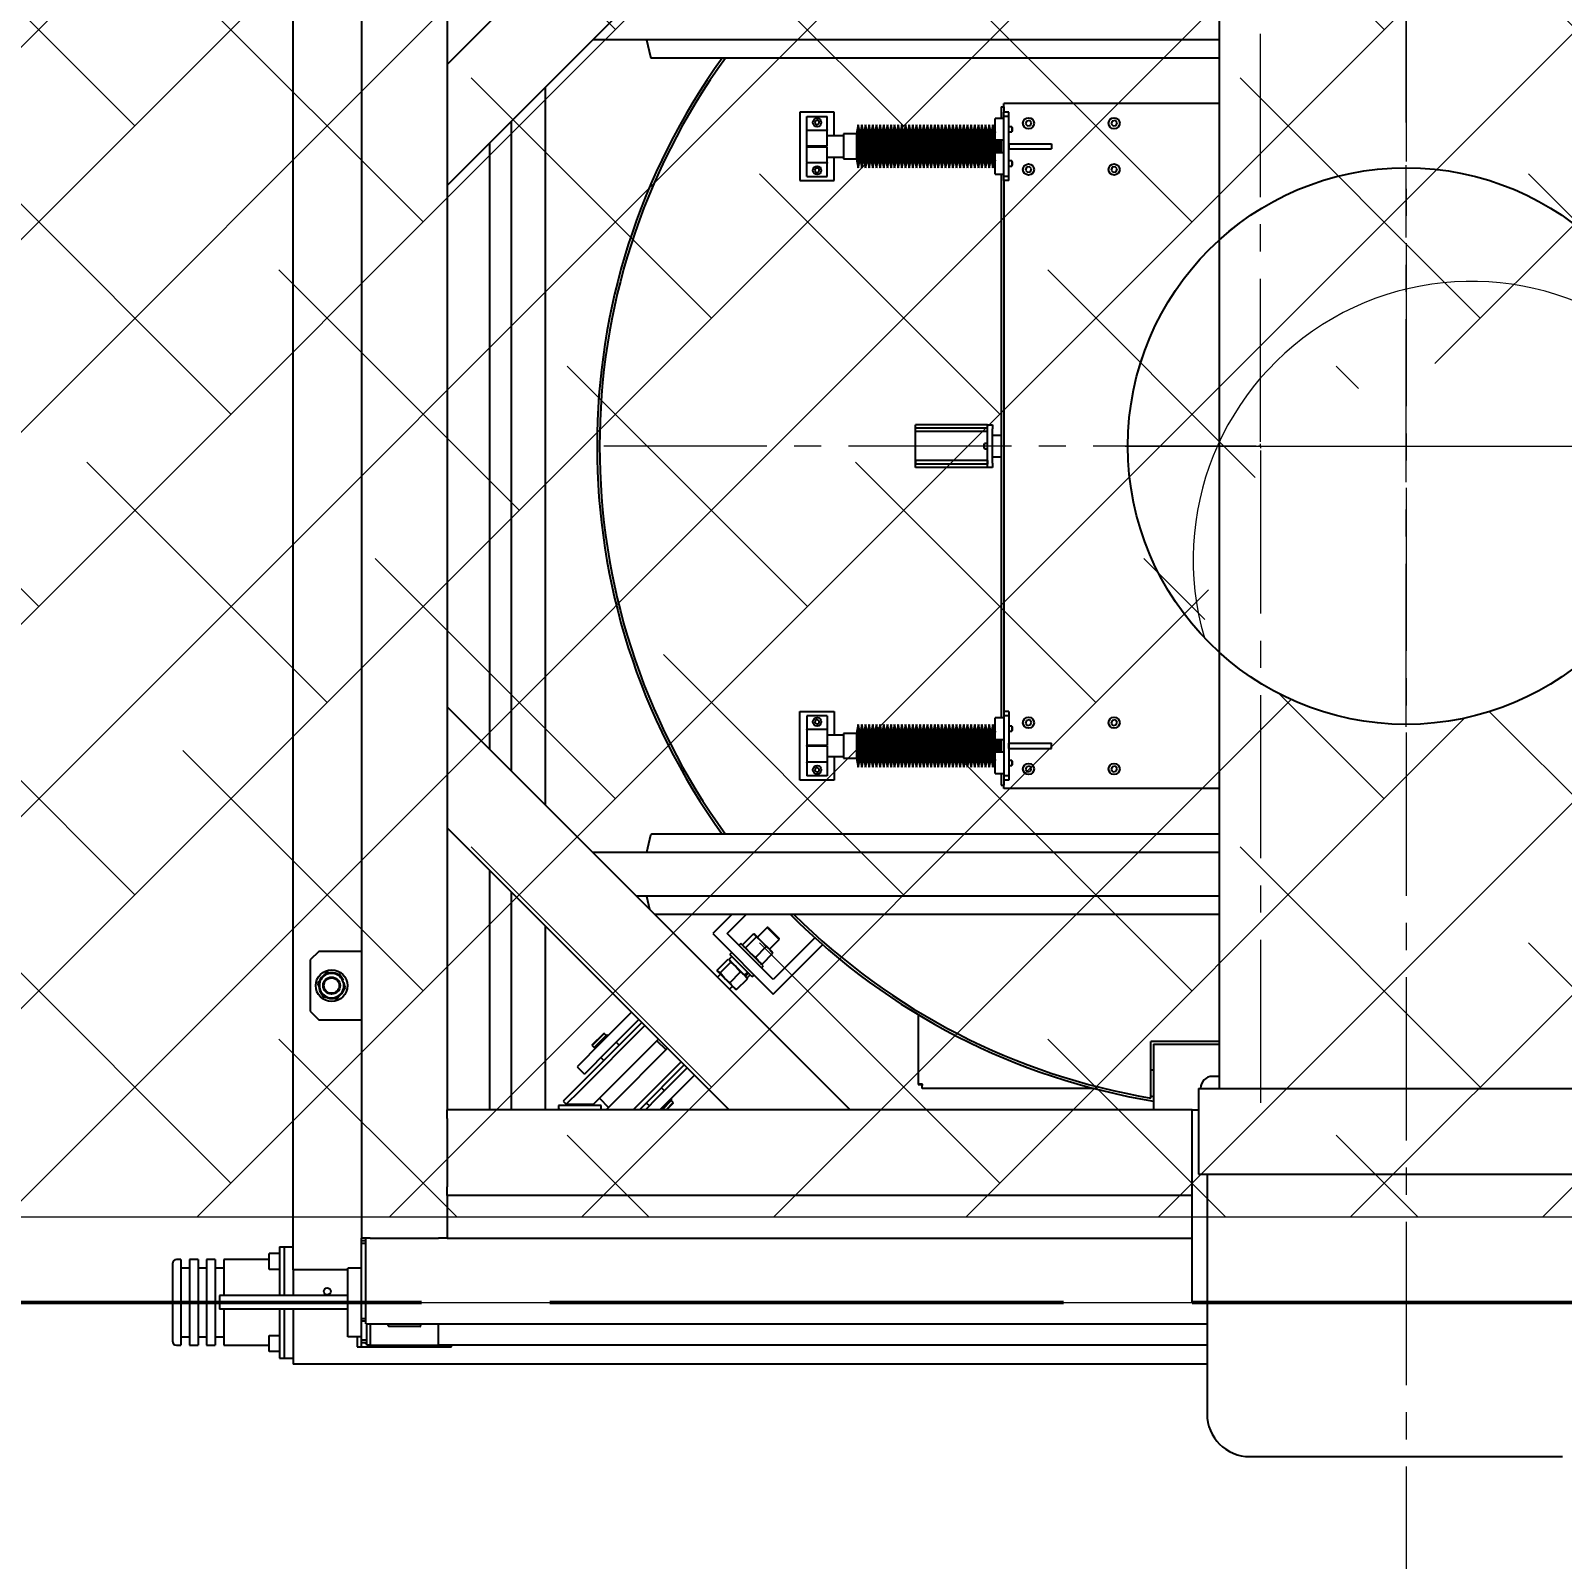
# Model space of a CAD drawing. Header units: millimetres. Extents: x 163705 to 1616509, y 81827 to 302547.
# Drawn here: x 1390134 to 1391923, y 147960 to 149745 of the extents above; entities that cross this region are included whole.
import ezdxf

# ---------------------------------------------------------------- set-up
doc = ezdxf.new("R2010")
doc.units = ezdxf.units.MM
doc.header["$LTSCALE"] = 10
doc.linetypes.add('ACAD_ISO02W100', pattern=[15, 12, -3])
doc.linetypes.add('CENTER2', pattern=[28.575, 19.05, -3.175, 3.175, -3.175])
for name, color, linetype, lineweight in [('1-中心线', 1, 'CENTER2', 0), ('1-剖面线', 8, 'Continuous', 0), ('1-填充', 8, 'Continuous', 18), ('1-标注', 3, 'Continuous', 0), ('1-设备轮廓', 2, 'Continuous', 18)]:
    doc.layers.add(name, color=color, linetype=linetype, lineweight=lineweight)
doc.styles.get("Standard").update_dxf_attribs({"font": 'arial.ttf'})
doc.dimstyles.new('AM_GB50$0', dxfattribs={"dimscale": 50, "dimtxt": 3.5, "dimasz": 3.5, "dimexe": 1, "dimexo": 1, "dimgap": 1.5, "dimtad": 1, "dimdsep": 46, "dimtxsty": 'Standard', "dimcen": 0, "dimclrd": 256, "dimclre": 256, "dimclrt": 2, "dimadec": 0, "dimazin": 2, "dimtp": 0.1, "dimtm": 0.1, "dimtfac": 0.71, "dimtdec": 3, "dimtmove": 0, "dimatfit": 3, "dimfxl": 0, "dimlwd": -1, "dimlwe": -1, "dimarcsym": 0})

# ---------------------------------------------------------------- blocks, each defined once
blk = doc.blocks.new('SW_CENTERMARKSYMBOL_0')
at = {"lineweight": 18}
for p, q in [((0, 5), (0, 774.5)), ((-5, 0), (-774.5, 0)), ((0, 0), (-2.5, 0)), ((0, 0), (0, 2.5)), ((0, 0), (0, -2.5)), ((0, 0), (2.5, 0)), ((5, 0), (774.5, 0)), ((0, -5), (0, -774.5))]:
    blk.add_line(p, q, dxfattribs=at)
blk = doc.blocks.new('G$CE9C43516')
for p, q in [((241, 345), (241, 2215)), ((321, 2205), (321, 355)), ((421, 2055), (421, 505)), ((421, 1725.7), (750.3, 2055)), ((421, 1584.3), (891.7, 2055)), ((1322.5, 2030), (1322.5, 530)), ((1322.5, 1754.6), (591.3, 1754.6)), ((653.9, 1754.6), (658.5, 1734.4)), ((1322.5, 1733.2), (660.1, 1733.2)), ((536, 860.7), (536, 1699.3)), ((833, 1670), (833, 1590)), ((873, 1670), (833, 1670)), ((841, 1665), (865, 1665)), ((841, 1664.5), (841, 1665)), ((841, 1649.5), (841, 1664.5)), ((865, 1664.5), (865, 1665)), ((865, 1649.5), (865, 1664.5)), ((873, 1642.5), (873, 1670)), ((1068, 1676), (1068, 1662.5)), ((1068, 1676), (1071, 1676)), ((1322.5, 1680), (1071, 1680)), ((1071, 1676), (1071, 1680)), ((1071, 1676), (1071, 1670)), ((1072, 1676), (1071, 1676)), ((1077, 1670), (1071, 1670)), ((1071, 1665), (1071, 1670)), ((1077, 1665), (1071, 1665)), ((1071, 1595), (1071, 1665)), ((1077, 1665), (1077, 1670)), ((1077, 1595), (1077, 1665)), ((496, 900.7), (496, 1659.3)), ((841, 1649.5), (841, 1649)), ((841, 1648.5), (841, 1649)), ((841, 1649), (865, 1649)), ((841, 1630.5), (841, 1648.5)), ((852.8, 1660.8), (850.4, 1659.2)), ((850.4, 1659.2), (850.7, 1656.4)), ((850.7, 1656.4), (853.2, 1655.2)), ((855.3, 1659.6), (852.8, 1660.8)), ((853.2, 1655.2), (855.6, 1656.8)), ((855.6, 1656.8), (855.3, 1659.6)), ((865, 1649.5), (865, 1649)), ((865, 1648.5), (865, 1649)), ((865, 1630.5), (865, 1648.5)), ((901.1, 1655), (899, 1644.5)), ((903.2, 1644.5), (901.1, 1655)), ((901.1, 1655), (901.1, 1605)), ((905.4, 1655), (903.2, 1644.5)), ((907.5, 1644.5), (905.4, 1655)), ((905.4, 1655), (905.4, 1605)), ((909.6, 1655), (907.5, 1644.5)), ((911.8, 1644.5), (909.6, 1655)), ((909.6, 1655), (909.6, 1605)), ((913.9, 1655), (911.8, 1644.5)), ((916, 1644.5), (913.9, 1655)), ((913.9, 1655), (913.9, 1605)), ((918.1, 1655), (916, 1644.5)), ((920.2, 1644.5), (918.1, 1655)), ((918.1, 1655), (918.1, 1605)), ((922.4, 1655), (920.2, 1644.5)), ((924.5, 1644.5), (922.4, 1655)), ((922.4, 1655), (922.4, 1605)), ((926.6, 1655), (924.5, 1644.5)), ((928.8, 1644.5), (926.6, 1655)), ((926.6, 1655), (926.6, 1605)), ((930.9, 1655), (928.8, 1644.5)), ((933, 1644.5), (930.9, 1655)), ((930.9, 1655), (930.9, 1605)), ((935.1, 1655), (933, 1644.5)), ((937.2, 1644.5), (935.1, 1655)), ((935.1, 1655), (935.1, 1605)), ((939.4, 1655), (937.2, 1644.5)), ((941.5, 1644.5), (939.4, 1655)), ((939.4, 1655), (939.4, 1605)), ((943.6, 1655), (941.5, 1644.5)), ((945.8, 1644.5), (943.6, 1655)), ((943.6, 1655), (943.6, 1605)), ((947.9, 1655), (945.8, 1644.5)), ((950, 1644.5), (947.9, 1655)), ((947.9, 1655), (947.9, 1605)), ((952.1, 1655), (950, 1644.5)), ((954.2, 1644.5), (952.1, 1655)), ((952.1, 1655), (952.1, 1605)), ((956.4, 1655), (954.2, 1644.5)), ((958.5, 1644.5), (956.4, 1655)), ((956.4, 1655), (956.4, 1605)), ((960.6, 1655), (958.5, 1644.5)), ((962.8, 1644.5), (960.6, 1655)), ((960.6, 1655), (960.6, 1605)), ((964.9, 1655), (962.8, 1644.5)), ((967, 1644.5), (964.9, 1655)), ((964.9, 1655), (964.9, 1605)), ((969.1, 1655), (967, 1644.5)), ((971.2, 1644.5), (969.1, 1655)), ((969.1, 1655), (969.1, 1605)), ((973.4, 1655), (971.2, 1644.5)), ((975.5, 1644.5), (973.4, 1655)), ((973.4, 1655), (973.4, 1605)), ((977.6, 1655), (975.5, 1644.5)), ((979.8, 1644.5), (977.6, 1655)), ((977.6, 1655), (977.6, 1605)), ((981.9, 1655), (979.8, 1644.5)), ((984, 1644.5), (981.9, 1655)), ((981.9, 1655), (981.9, 1605)), ((986.1, 1655), (984, 1644.5)), ((988.2, 1644.5), (986.1, 1655)), ((986.1, 1655), (986.1, 1605)), ((990.4, 1655), (988.2, 1644.5)), ((992.5, 1644.5), (990.4, 1655)), ((990.4, 1655), (990.4, 1605)), ((994.6, 1655), (992.5, 1644.5)), ((996.8, 1644.5), (994.6, 1655)), ((994.6, 1655), (994.6, 1605)), ((998.9, 1655), (996.8, 1644.5)), ((1001, 1644.5), (998.9, 1655)), ((998.9, 1655), (998.9, 1605)), ((1003.1, 1655), (1001, 1644.5)), ((1005.2, 1644.5), (1003.1, 1655)), ((1003.1, 1655), (1003.1, 1605)), ((1007.4, 1655), (1005.2, 1644.5)), ((1009.5, 1644.5), (1007.4, 1655)), ((1007.4, 1655), (1007.4, 1605)), ((1011.6, 1655), (1009.5, 1644.5)), ((1013.8, 1644.5), (1011.6, 1655)), ((1011.6, 1655), (1011.6, 1605)), ((1015.9, 1655), (1013.8, 1644.5)), ((1018, 1644.5), (1015.9, 1655)), ((1015.9, 1655), (1015.9, 1605)), ((1020.1, 1655), (1018, 1644.5)), ((1022.2, 1644.5), (1020.1, 1655)), ((1020.1, 1655), (1020.1, 1605)), ((1024.4, 1655), (1022.2, 1644.5)), ((1026.5, 1644.5), (1024.4, 1655)), ((1024.4, 1655), (1024.4, 1605)), ((1028.6, 1655), (1026.5, 1644.5)), ((1030.8, 1644.5), (1028.6, 1655)), ((1028.6, 1655), (1028.6, 1605)), ((1032.9, 1655), (1030.8, 1644.5)), ((1035, 1644.5), (1032.9, 1655)), ((1032.9, 1655), (1032.9, 1605)), ((1037.1, 1655), (1035, 1644.5)), ((1039.2, 1644.5), (1037.1, 1655)), ((1037.1, 1655), (1037.1, 1605)), ((1041.4, 1655), (1039.2, 1644.5)), ((1043.5, 1644.5), (1041.4, 1655)), ((1041.4, 1655), (1041.4, 1605)), ((1045.6, 1655), (1043.5, 1644.5)), ((1047.8, 1644.5), (1045.6, 1655)), ((1045.6, 1655), (1045.6, 1605)), ((1049.9, 1655), (1047.8, 1644.5)), ((1052, 1644.5), (1049.9, 1655)), ((1049.9, 1655), (1049.9, 1605)), ((1054.1, 1655), (1052, 1644.5)), ((1056.2, 1644.5), (1054.1, 1655)), ((1054.1, 1655), (1054.1, 1605)), ((1058.4, 1655), (1056.2, 1644.5)), ((1060.5, 1644.5), (1058.4, 1655)), ((1058.4, 1655), (1058.4, 1605)), ((1061, 1647), (1060.5, 1644.5)), ((1071, 1662.5), (1061, 1662.5)), ((1061, 1653), (1061, 1662.5)), ((1061, 1637.5), (1061, 1653)), ((1080.5, 1653), (1077, 1653)), ((1077, 1647), (1080.5, 1647)), ((1081, 1652.1), (1080.5, 1653)), ((1080.5, 1653), (1080.5, 1647)), ((1080.5, 1647), (1081, 1647.9)), ((1081, 1652.1), (1081, 1647.9)), ((1097.8, 1659.6), (1096.6, 1656.4)), ((1096.6, 1656.4), (1098.8, 1653.8)), ((1101.2, 1660.2), (1097.8, 1659.6)), ((1098.8, 1653.8), (1102.2, 1654.4)), ((1103.4, 1657.6), (1101.2, 1660.2)), ((1102.2, 1654.4), (1103.4, 1657.6)), ((1197.8, 1659.6), (1196.6, 1656.4)), ((1196.6, 1656.4), (1198.8, 1653.8)), ((1201.2, 1660.2), (1197.8, 1659.6)), ((1198.8, 1653.8), (1202.2, 1654.4)), ((1203.4, 1657.6), (1201.2, 1660.2)), ((1202.2, 1654.4), (1203.4, 1657.6)), ((471, 925.7), (471, 1634.3)), ((841, 1630.5), (865, 1630.5)), ((841, 1629.5), (841, 1630.5)), ((841, 1611.5), (841, 1629.5)), ((841, 1629.5), (865, 1629.5)), ((842, 1630.5), (842, 1629.5)), ((850, 1630.5), (850, 1629.5)), ((856, 1629.5), (856, 1630.5)), ((884, 1642.5), (865, 1642.5)), ((865, 1611.5), (865, 1629.5)), ((899, 1644.5), (884, 1644.5)), ((884, 1644.5), (884, 1615.5)), ((899, 1644.5), (899, 1615.5)), ((903.2, 1644.5), (903.2, 1615.5)), ((907.5, 1644.5), (907.5, 1615.5)), ((911.8, 1644.5), (911.8, 1615.5)), ((916, 1644.5), (916, 1615.5)), ((920.2, 1644.5), (920.2, 1615.5)), ((924.5, 1644.5), (924.5, 1615.5)), ((928.8, 1644.5), (928.8, 1615.5)), ((933, 1644.5), (933, 1615.5)), ((937.2, 1644.5), (937.2, 1615.5)), ((941.5, 1644.5), (941.5, 1615.5)), ((945.8, 1644.5), (945.8, 1615.5)), ((950, 1644.5), (950, 1615.5)), ((954.2, 1644.5), (954.2, 1615.5)), ((958.5, 1644.5), (958.5, 1615.5)), ((962.8, 1644.5), (962.8, 1615.5)), ((967, 1644.5), (967, 1615.5)), ((971.2, 1644.5), (971.2, 1615.5)), ((975.5, 1644.5), (975.5, 1615.5)), ((979.8, 1644.5), (979.8, 1615.5)), ((984, 1644.5), (984, 1615.5)), ((988.2, 1644.5), (988.2, 1615.5)), ((992.5, 1644.5), (992.5, 1615.5)), ((996.8, 1644.5), (996.8, 1615.5)), ((1001, 1644.5), (1001, 1615.5)), ((1005.2, 1644.5), (1005.2, 1615.5)), ((1009.5, 1644.5), (1009.5, 1615.5)), ((1013.8, 1644.5), (1013.8, 1615.5)), ((1018, 1644.5), (1018, 1615.5)), ((1022.2, 1644.5), (1022.2, 1615.5)), ((1026.5, 1644.5), (1026.5, 1615.5)), ((1030.8, 1644.5), (1030.8, 1615.5)), ((1035, 1644.5), (1035, 1615.5)), ((1039.2, 1644.5), (1039.2, 1615.5)), ((1043.5, 1644.5), (1043.5, 1615.5)), ((1047.8, 1644.5), (1047.8, 1615.5)), ((1052, 1644.5), (1052, 1615.5)), ((1056.2, 1644.5), (1056.2, 1615.5)), ((1060.5, 1644.5), (1060.5, 1615.5)), ((1061, 1637.5), (1071, 1637.5)), ((1062.6, 1637.5), (1062.6, 1622.5)), ((1064.8, 1637.5), (1064.8, 1622.5)), ((1066.9, 1637.5), (1066.9, 1622.5)), ((1068, 1637.5), (1068, 1622.5)), ((1077, 1633), (1127, 1633)), ((1077, 1633), (1077, 1627)), ((1127, 1633), (1127, 1627)), ((841, 1611), (841, 1611.5)), ((841, 1611), (865, 1611)), ((841, 1611), (841, 1610.5)), ((841, 1595.5), (841, 1610.5)), ((865, 1617.5), (884, 1617.5)), ((865, 1611), (865, 1611.5)), ((865, 1611), (865, 1610.5)), ((865, 1595.5), (865, 1610.5)), ((873, 1590), (873, 1617.5)), ((884, 1615.5), (899, 1615.5)), ((899, 1615.5), (901.1, 1605)), ((901.1, 1605), (903.2, 1615.5)), ((903.2, 1615.5), (905.4, 1605)), ((905.4, 1605), (907.5, 1615.5)), ((907.5, 1615.5), (909.6, 1605)), ((909.6, 1605), (911.8, 1615.5)), ((911.8, 1615.5), (913.9, 1605)), ((913.9, 1605), (916, 1615.5)), ((916, 1615.5), (918.1, 1605)), ((918.1, 1605), (920.2, 1615.5)), ((920.2, 1615.5), (922.4, 1605)), ((922.4, 1605), (924.5, 1615.5)), ((924.5, 1615.5), (926.6, 1605)), ((926.6, 1605), (928.8, 1615.5)), ((928.8, 1615.5), (930.9, 1605)), ((930.9, 1605), (933, 1615.5)), ((933, 1615.5), (935.1, 1605)), ((935.1, 1605), (937.2, 1615.5)), ((937.2, 1615.5), (939.4, 1605)), ((939.4, 1605), (941.5, 1615.5)), ((941.5, 1615.5), (943.6, 1605)), ((943.6, 1605), (945.8, 1615.5)), ((945.8, 1615.5), (947.9, 1605)), ((947.9, 1605), (950, 1615.5)), ((950, 1615.5), (952.1, 1605)), ((952.1, 1605), (954.2, 1615.5)), ((954.2, 1615.5), (956.4, 1605)), ((956.4, 1605), (958.5, 1615.5)), ((958.5, 1615.5), (960.6, 1605)), ((960.6, 1605), (962.8, 1615.5)), ((962.8, 1615.5), (964.9, 1605)), ((964.9, 1605), (967, 1615.5)), ((967, 1615.5), (969.1, 1605)), ((969.1, 1605), (971.2, 1615.5)), ((971.2, 1615.5), (973.4, 1605)), ((973.4, 1605), (975.5, 1615.5)), ((975.5, 1615.5), (977.6, 1605)), ((977.6, 1605), (979.8, 1615.5)), ((979.8, 1615.5), (981.9, 1605)), ((981.9, 1605), (984, 1615.5)), ((984, 1615.5), (986.1, 1605)), ((986.1, 1605), (988.2, 1615.5)), ((988.2, 1615.5), (990.4, 1605)), ((990.4, 1605), (992.5, 1615.5)), ((992.5, 1615.5), (994.6, 1605)), ((994.6, 1605), (996.8, 1615.5)), ((996.8, 1615.5), (998.9, 1605)), ((998.9, 1605), (1001, 1615.5)), ((1001, 1615.5), (1003.1, 1605)), ((1003.1, 1605), (1005.2, 1615.5)), ((1005.2, 1615.5), (1007.4, 1605)), ((1007.4, 1605), (1009.5, 1615.5)), ((1009.5, 1615.5), (1011.6, 1605)), ((1011.6, 1605), (1013.8, 1615.5)), ((1013.8, 1615.5), (1015.9, 1605)), ((1015.9, 1605), (1018, 1615.5)), ((1018, 1615.5), (1020.1, 1605)), ((1020.1, 1605), (1022.2, 1615.5)), ((1022.2, 1615.5), (1024.4, 1605)), ((1024.4, 1605), (1026.5, 1615.5)), ((1026.5, 1615.5), (1028.6, 1605)), ((1028.6, 1605), (1030.8, 1615.5)), ((1030.8, 1615.5), (1032.9, 1605)), ((1032.9, 1605), (1035, 1615.5)), ((1035, 1615.5), (1037.1, 1605)), ((1037.1, 1605), (1039.2, 1615.5)), ((1039.2, 1615.5), (1041.4, 1605)), ((1041.4, 1605), (1043.5, 1615.5)), ((1043.5, 1615.5), (1045.6, 1605)), ((1045.6, 1605), (1047.8, 1615.5)), ((1047.8, 1615.5), (1049.9, 1605)), ((1049.9, 1605), (1052, 1615.5)), ((1052, 1615.5), (1054.1, 1605)), ((1054.1, 1605), (1056.2, 1615.5)), ((1056.2, 1615.5), (1058.4, 1605)), ((1058.4, 1605), (1060.5, 1615.5)), ((1060.5, 1615.5), (1061, 1613)), ((1071, 1622.5), (1061, 1622.5)), ((1061, 1612.9), (1061, 1622.5)), ((1061, 1597.5), (1061, 1612.9)), ((1077, 1627), (1127, 1627)), ((1080.5, 1613), (1077, 1613)), ((1081, 1612.1), (1080.5, 1613)), ((1080.5, 1613), (1080.5, 1607)), ((1081, 1612.1), (1081, 1607.9)), ((841, 1595), (841, 1595.5)), ((841, 1595), (865, 1595)), ((852.8, 1604.8), (850.4, 1603.2)), ((850.4, 1603.2), (850.7, 1600.4)), ((850.7, 1600.4), (853.2, 1599.2)), ((855.3, 1603.6), (852.8, 1604.8)), ((853.2, 1599.2), (855.6, 1600.8)), ((855.6, 1600.8), (855.3, 1603.6)), ((865, 1595), (865, 1595.5)), ((1061, 1597.5), (1071, 1597.5)), ((1068, 1597.5), (1068, 962.5)), ((1077, 1595), (1071, 1595)), ((1071, 1590), (1071, 1595)), ((1077, 1607), (1080.5, 1607)), ((1077, 1590), (1077, 1595)), ((1080.5, 1607), (1081, 1607.9)), ((1097.8, 1605.6), (1096.6, 1602.4)), ((1096.6, 1602.4), (1098.8, 1599.8)), ((1101.2, 1606.2), (1097.8, 1605.6)), ((1098.8, 1599.8), (1102.2, 1600.4)), ((1103.4, 1603.6), (1101.2, 1606.2)), ((1102.2, 1600.4), (1103.4, 1603.6)), ((1197.8, 1605.6), (1196.6, 1602.4)), ((1196.6, 1602.4), (1198.8, 1599.8)), ((1201.2, 1606.2), (1197.8, 1605.6)), ((1198.8, 1599.8), (1202.2, 1600.4)), ((1203.4, 1603.6), (1201.2, 1606.2)), ((1202.2, 1600.4), (1203.4, 1603.6)), ((833, 1590), (873, 1590)), ((1077, 1590), (1071, 1590)), ((1071, 1590), (1071, 970)), ((968, 1255), (968, 1305)), ((1051, 1305), (968, 1305)), ((968, 1297), (968, 1301)), ((1052, 1301), (968, 1301)), ((1052, 1297), (968, 1297)), ((1052, 1305), (1051, 1305)), ((1052, 1305), (1058, 1305)), ((1052, 1301), (1052, 1305)), ((1052, 1297), (1052, 1301)), ((1052, 1260), (1052, 1300)), ((1058, 1305), (1058, 1300)), ((1058, 1260), (1058, 1300)), ((1068, 1292.5), (1058, 1292.5)), ((1048.5, 1283), (1048, 1282.1)), ((1048, 1277.9), (1048, 1282.1)), ((1048, 1277.9), (1048.5, 1277)), ((1052, 1283), (1048.5, 1283)), ((1048.5, 1277), (1048.5, 1283)), ((1048.5, 1277), (1052, 1277)), ((968, 1263), (968, 1259)), ((1052, 1263), (968, 1263)), ((1052, 1259), (968, 1259)), ((1051, 1255), (968, 1255)), ((1052, 1255), (1051, 1255)), ((1052, 1263), (1052, 1259)), ((1052, 1255), (1052, 1259)), ((1058, 1255), (1052, 1255)), ((1058, 1267.5), (1068, 1267.5)), ((1058, 1260), (1058, 1255)), ((421, 975.7), (891.7, 505)), ((833, 890), (833, 970)), ((833, 970), (873, 970)), ((873, 970), (873, 942.5)), ((1077, 970), (1071, 970)), ((1071, 970), (1071, 965)), ((1077, 970), (1077, 965)), ((865, 965), (841, 965)), ((841, 965), (841, 964.5)), ((841, 964.5), (841, 949.5)), ((841, 949), (841, 949.5)), ((865, 949), (841, 949)), ((841, 949), (841, 948.5)), ((841, 948.5), (841, 930.5)), ((850.7, 959.6), (850.4, 956.8)), ((850.4, 956.8), (852.8, 955.2)), ((853.2, 960.8), (850.7, 959.6)), ((852.8, 955.2), (855.3, 956.4)), ((855.6, 959.2), (853.2, 960.8)), ((855.3, 956.4), (855.6, 959.2)), ((865, 965), (865, 964.5)), ((865, 964.5), (865, 949.5)), ((865, 949), (865, 949.5)), ((865, 949), (865, 948.5)), ((865, 948.5), (865, 930.5)), ((901.1, 955), (899, 944.5)), ((903.2, 944.5), (901.1, 955)), ((901.1, 955), (901.1, 931.6)), ((905.4, 955), (903.2, 944.5)), ((907.5, 944.5), (905.4, 955)), ((905.4, 955), (905.4, 931.6)), ((909.6, 955), (907.5, 944.5)), ((911.8, 944.5), (909.6, 955)), ((909.6, 955), (909.6, 931.6)), ((913.9, 955), (911.8, 944.5)), ((916, 944.5), (913.9, 955)), ((913.9, 955), (913.9, 931.6)), ((918.1, 955), (916, 944.5)), ((920.2, 944.5), (918.1, 955)), ((918.1, 955), (918.1, 931.6)), ((922.4, 955), (920.2, 944.5)), ((924.5, 944.5), (922.4, 955)), ((922.4, 955), (922.4, 931.6)), ((926.6, 955), (924.5, 944.5)), ((928.8, 944.5), (926.6, 955)), ((926.6, 955), (926.6, 931.6)), ((930.9, 955), (928.8, 944.5)), ((933, 944.5), (930.9, 955)), ((930.9, 955), (930.9, 931.6)), ((935.1, 955), (933, 944.5)), ((937.2, 944.5), (935.1, 955)), ((935.1, 955), (935.1, 931.6)), ((939.4, 955), (937.2, 944.5)), ((941.5, 944.5), (939.4, 955)), ((939.4, 955), (939.4, 931.6)), ((943.6, 955), (941.5, 944.5)), ((945.8, 944.5), (943.6, 955)), ((943.6, 955), (943.6, 931.6)), ((947.9, 955), (945.8, 944.5)), ((950, 944.5), (947.9, 955)), ((947.9, 955), (947.9, 931.6)), ((952.1, 955), (950, 944.5)), ((954.2, 944.5), (952.1, 955)), ((952.1, 955), (952.1, 931.6)), ((956.4, 955), (954.2, 944.5)), ((958.5, 944.5), (956.4, 955)), ((956.4, 955), (956.4, 931.6)), ((960.6, 955), (958.5, 944.5)), ((962.8, 944.5), (960.6, 955)), ((960.6, 955), (960.6, 931.6)), ((964.9, 955), (962.8, 944.5)), ((967, 944.5), (964.9, 955)), ((964.9, 955), (964.9, 931.6)), ((969.1, 955), (967, 944.5)), ((971.2, 944.5), (969.1, 955)), ((969.1, 955), (969.1, 931.6)), ((973.4, 955), (971.2, 944.5)), ((975.5, 944.5), (973.4, 955)), ((973.4, 955), (973.4, 931.6)), ((977.6, 955), (975.5, 944.5)), ((979.8, 944.5), (977.6, 955)), ((977.6, 955), (977.6, 931.6)), ((981.9, 955), (979.8, 944.5)), ((984, 944.5), (981.9, 955)), ((981.9, 955), (981.9, 931.6)), ((986.1, 955), (984, 944.5)), ((988.2, 944.5), (986.1, 955)), ((986.1, 955), (986.1, 931.6)), ((990.4, 955), (988.2, 944.5)), ((992.5, 944.5), (990.4, 955)), ((990.4, 955), (990.4, 931.6)), ((994.6, 955), (992.5, 944.5)), ((996.8, 944.5), (994.6, 955)), ((994.6, 955), (994.6, 931.6)), ((998.9, 955), (996.8, 944.5)), ((1001, 944.5), (998.9, 955)), ((998.9, 955), (998.9, 931.6)), ((1003.1, 955), (1001, 944.5)), ((1005.2, 944.5), (1003.1, 955)), ((1003.1, 955), (1003.1, 931.6)), ((1007.4, 955), (1005.2, 944.5)), ((1009.5, 944.5), (1007.4, 955)), ((1007.4, 955), (1007.4, 931.6)), ((1011.6, 955), (1009.5, 944.5)), ((1013.8, 944.5), (1011.6, 955)), ((1011.6, 955), (1011.6, 931.6)), ((1015.9, 955), (1013.8, 944.5)), ((1018, 944.5), (1015.9, 955)), ((1015.9, 955), (1015.9, 931.6)), ((1020.1, 955), (1018, 944.5)), ((1022.2, 944.5), (1020.1, 955)), ((1020.1, 955), (1020.1, 931.6)), ((1024.4, 955), (1022.2, 944.5)), ((1026.5, 944.5), (1024.4, 955)), ((1024.4, 955), (1024.4, 931.6)), ((1028.6, 955), (1026.5, 944.5)), ((1030.8, 944.5), (1028.6, 955)), ((1028.6, 955), (1028.6, 931.6)), ((1032.9, 955), (1030.8, 944.5)), ((1035, 944.5), (1032.9, 955)), ((1032.9, 955), (1032.9, 931.6)), ((1037.1, 955), (1035, 944.5)), ((1039.2, 944.5), (1037.1, 955)), ((1037.1, 955), (1037.1, 931.6)), ((1041.4, 955), (1039.2, 944.5)), ((1043.5, 944.5), (1041.4, 955)), ((1041.4, 955), (1041.4, 931.6)), ((1045.6, 955), (1043.5, 944.5)), ((1047.8, 944.5), (1045.6, 955)), ((1045.6, 955), (1045.6, 931.6)), ((1049.9, 955), (1047.8, 944.5)), ((1052, 944.5), (1049.9, 955)), ((1049.9, 955), (1049.9, 931.6)), ((1054.1, 955), (1052, 944.5)), ((1056.2, 944.5), (1054.1, 955)), ((1054.1, 955), (1054.1, 931.6)), ((1058.4, 955), (1056.2, 944.5)), ((1060.5, 944.5), (1058.4, 955)), ((1058.4, 955), (1058.4, 931.6)), ((1071, 962.5), (1061, 962.5)), ((1061, 937.5), (1061, 962.5)), ((1077, 965), (1071, 965)), ((1071, 965), (1071, 895)), ((1077, 965), (1077, 895)), ((1080.5, 953), (1077, 953)), ((1081, 952.1), (1080.5, 953)), ((1080.5, 953), (1080.5, 950)), ((1080.5, 950), (1080.5, 947)), ((1081, 952.1), (1081, 950)), ((1081, 950), (1081, 947.9)), ((1097.8, 959.6), (1096.6, 956.4)), ((1096.6, 956.4), (1098.8, 953.8)), ((1101.2, 960.2), (1097.8, 959.6)), ((1098.8, 953.8), (1102.2, 954.4)), ((1103.4, 957.6), (1101.2, 960.2)), ((1102.2, 954.4), (1103.4, 957.6)), ((1197.8, 959.6), (1196.6, 956.4)), ((1196.6, 956.4), (1198.8, 953.8)), ((1201.2, 960.2), (1197.8, 959.6)), ((1198.8, 953.8), (1202.2, 954.4)), ((1203.4, 957.6), (1201.2, 960.2)), ((1202.2, 954.4), (1203.4, 957.6)), ((865, 930.5), (841, 930.5)), ((841, 929.5), (841, 930.5)), ((842, 930.5), (842, 929.5)), ((850, 930.5), (850, 929.5)), ((856, 929.5), (856, 930.5)), ((884, 942.5), (865, 942.5)), ((899, 944.5), (884, 944.5)), ((884, 944.5), (884, 930.9)), ((884, 930.9), (884, 915.5)), ((899, 944.5), (899, 930.9)), ((899, 930.9), (899, 915.5)), ((901.1, 931.6), (901.1, 905)), ((903.2, 944.5), (903.2, 930.9)), ((903.2, 930.9), (903.2, 915.5)), ((905.4, 931.6), (905.4, 905)), ((907.5, 944.5), (907.5, 930.9)), ((907.5, 930.9), (907.5, 915.5)), ((909.6, 931.6), (909.6, 905)), ((911.8, 944.5), (911.8, 930.9)), ((911.8, 930.9), (911.8, 915.5)), ((913.9, 931.6), (913.9, 905)), ((916, 944.5), (916, 930.9)), ((916, 930.9), (916, 915.5)), ((918.1, 931.6), (918.1, 905)), ((920.2, 944.5), (920.2, 930.9)), ((920.2, 930.9), (920.2, 915.5)), ((922.4, 931.6), (922.4, 905)), ((924.5, 944.5), (924.5, 930.9)), ((924.5, 930.9), (924.5, 915.5)), ((926.6, 931.6), (926.6, 905)), ((928.8, 944.5), (928.8, 930.9)), ((928.8, 930.9), (928.8, 915.5)), ((930.9, 931.6), (930.9, 905)), ((933, 944.5), (933, 930.9)), ((933, 930.9), (933, 915.5)), ((935.1, 931.6), (935.1, 905)), ((937.2, 944.5), (937.2, 930.9)), ((937.2, 930.9), (937.2, 915.5)), ((939.4, 931.6), (939.4, 905)), ((941.5, 944.5), (941.5, 930.9)), ((941.5, 930.9), (941.5, 915.5)), ((943.6, 931.6), (943.6, 905)), ((945.8, 944.5), (945.8, 930.9)), ((945.8, 930.9), (945.8, 915.5)), ((947.9, 931.6), (947.9, 905)), ((950, 944.5), (950, 930.9)), ((950, 930.9), (950, 915.5)), ((952.1, 931.6), (952.1, 905)), ((954.2, 944.5), (954.2, 930.9)), ((954.2, 930.9), (954.2, 915.5)), ((956.4, 931.6), (956.4, 905)), ((958.5, 944.5), (958.5, 930.9)), ((958.5, 930.9), (958.5, 915.5)), ((960.6, 931.6), (960.6, 905)), ((962.8, 944.5), (962.8, 930.9)), ((962.8, 930.9), (962.8, 915.5)), ((964.9, 931.6), (964.9, 905)), ((967, 944.5), (967, 930.9)), ((967, 930.9), (967, 915.5)), ((969.1, 931.6), (969.1, 905)), ((971.2, 944.5), (971.2, 930.9)), ((971.2, 930.9), (971.2, 915.5)), ((973.4, 931.6), (973.4, 905)), ((975.5, 944.5), (975.5, 930.9)), ((975.5, 930.9), (975.5, 915.5)), ((977.6, 931.6), (977.6, 905)), ((979.8, 944.5), (979.8, 930.9)), ((979.8, 930.9), (979.8, 915.5)), ((981.9, 931.6), (981.9, 905)), ((984, 944.5), (984, 930.9)), ((984, 930.9), (984, 915.5)), ((986.1, 931.6), (986.1, 905)), ((988.2, 944.5), (988.2, 930.9)), ((988.2, 930.9), (988.2, 915.5)), ((990.4, 931.6), (990.4, 905)), ((992.5, 944.5), (992.5, 930.9)), ((992.5, 930.9), (992.5, 915.5)), ((994.6, 931.6), (994.6, 905)), ((996.8, 944.5), (996.8, 930.9)), ((996.8, 930.9), (996.8, 915.5)), ((998.9, 931.6), (998.9, 905)), ((1001, 944.5), (1001, 930.9)), ((1001, 930.9), (1001, 915.5)), ((1003.1, 931.6), (1003.1, 905)), ((1005.2, 944.5), (1005.2, 930.9)), ((1005.2, 930.9), (1005.2, 915.5)), ((1007.4, 931.6), (1007.4, 905)), ((1009.5, 944.5), (1009.5, 930.9)), ((1009.5, 930.9), (1009.5, 915.5)), ((1011.6, 931.6), (1011.6, 905)), ((1013.8, 944.5), (1013.8, 930.9)), ((1013.8, 930.9), (1013.8, 915.5)), ((1015.9, 931.6), (1015.9, 905)), ((1018, 944.5), (1018, 930.9)), ((1018, 930.9), (1018, 915.5)), ((1020.1, 931.6), (1020.1, 905)), ((1022.2, 944.5), (1022.2, 930.9)), ((1022.2, 930.9), (1022.2, 915.5)), ((1024.4, 931.6), (1024.4, 905)), ((1026.5, 944.5), (1026.5, 930.9)), ((1026.5, 930.9), (1026.5, 915.5)), ((1028.6, 931.6), (1028.6, 905)), ((1030.8, 944.5), (1030.8, 930.9)), ((1030.8, 930.9), (1030.8, 915.5)), ((1032.9, 931.6), (1032.9, 905)), ((1035, 944.5), (1035, 930.9)), ((1035, 930.9), (1035, 915.5)), ((1037.1, 931.6), (1037.1, 905)), ((1039.2, 944.5), (1039.2, 930.9)), ((1039.2, 930.9), (1039.2, 915.5)), ((1041.4, 931.6), (1041.4, 905)), ((1043.5, 944.5), (1043.5, 930.9)), ((1043.5, 930.9), (1043.5, 915.5)), ((1045.6, 931.6), (1045.6, 905)), ((1047.8, 944.5), (1047.8, 930.9)), ((1047.8, 930.9), (1047.8, 915.5)), ((1049.9, 931.6), (1049.9, 905)), ((1052, 944.5), (1052, 930.9)), ((1052, 930.9), (1052, 915.5)), ((1054.1, 931.6), (1054.1, 905)), ((1056.2, 944.5), (1056.2, 930.9)), ((1056.2, 930.9), (1056.2, 915.5)), ((1058.4, 931.6), (1058.4, 905)), ((1061, 947), (1060.5, 944.5)), ((1060.5, 944.5), (1060.5, 930.9)), ((1060.5, 930.9), (1060.5, 915.5)), ((1061, 937.5), (1071, 937.5)), ((1062.6, 937.5), (1062.6, 931.6)), ((1062.6, 931.6), (1062.6, 922.5)), ((1064.8, 937.5), (1064.8, 930.9)), ((1064.8, 930.9), (1064.8, 922.5)), ((1066.9, 937.5), (1066.9, 931.6)), ((1066.9, 931.6), (1066.9, 922.5)), ((1068, 937.5), (1068, 922.5)), ((1077, 947), (1080.5, 947)), ((1077, 933), (1127, 933)), ((1077, 927), (1077, 933)), ((1080.5, 947), (1081, 947.9)), ((1127, 927), (1127, 933)), ((841, 929.5), (841, 911.5)), ((865, 929.5), (841, 929.5)), ((865, 929.5), (865, 911.5)), ((865, 917.5), (884, 917.5)), ((873, 917.5), (873, 890)), ((884, 915.5), (899, 915.5)), ((899, 915.5), (901.1, 905)), ((901.1, 905), (903.2, 915.5)), ((903.2, 915.5), (905.4, 905)), ((905.4, 905), (907.5, 915.5)), ((907.5, 915.5), (909.6, 905)), ((909.6, 905), (911.8, 915.5)), ((911.8, 915.5), (913.9, 905)), ((913.9, 905), (916, 915.5)), ((916, 915.5), (918.1, 905)), ((918.1, 905), (920.2, 915.5)), ((920.2, 915.5), (922.4, 905)), ((922.4, 905), (924.5, 915.5)), ((924.5, 915.5), (926.6, 905)), ((926.6, 905), (928.8, 915.5)), ((928.8, 915.5), (930.9, 905)), ((930.9, 905), (933, 915.5)), ((933, 915.5), (935.1, 905)), ((935.1, 905), (937.2, 915.5)), ((937.2, 915.5), (939.4, 905)), ((939.4, 905), (941.5, 915.5)), ((941.5, 915.5), (943.6, 905)), ((943.6, 905), (945.8, 915.5)), ((945.8, 915.5), (947.9, 905)), ((947.9, 905), (950, 915.5)), ((950, 915.5), (952.1, 905)), ((952.1, 905), (954.2, 915.5)), ((954.2, 915.5), (956.4, 905)), ((956.4, 905), (958.5, 915.5)), ((958.5, 915.5), (960.6, 905)), ((960.6, 905), (962.8, 915.5)), ((962.8, 915.5), (964.9, 905)), ((964.9, 905), (967, 915.5)), ((967, 915.5), (969.1, 905)), ((969.1, 905), (971.2, 915.5)), ((971.2, 915.5), (973.4, 905)), ((973.4, 905), (975.5, 915.5)), ((975.5, 915.5), (977.6, 905)), ((977.6, 905), (979.8, 915.5)), ((979.8, 915.5), (981.9, 905)), ((981.9, 905), (984, 915.5)), ((984, 915.5), (986.1, 905)), ((986.1, 905), (988.2, 915.5)), ((988.2, 915.5), (990.4, 905)), ((990.4, 905), (992.5, 915.5)), ((992.5, 915.5), (994.6, 905)), ((994.6, 905), (996.8, 915.5)), ((996.8, 915.5), (998.9, 905)), ((998.9, 905), (1001, 915.5)), ((1001, 915.5), (1003.1, 905)), ((1003.1, 905), (1005.2, 915.5)), ((1005.2, 915.5), (1007.4, 905)), ((1007.4, 905), (1009.5, 915.5)), ((1009.5, 915.5), (1011.6, 905)), ((1011.6, 905), (1013.8, 915.5)), ((1013.8, 915.5), (1015.9, 905)), ((1015.9, 905), (1018, 915.5)), ((1018, 915.5), (1020.1, 905)), ((1020.1, 905), (1022.2, 915.5)), ((1022.2, 915.5), (1024.4, 905)), ((1024.4, 905), (1026.5, 915.5)), ((1026.5, 915.5), (1028.6, 905)), ((1028.6, 905), (1030.8, 915.5)), ((1030.8, 915.5), (1032.9, 905)), ((1032.9, 905), (1035, 915.5)), ((1035, 915.5), (1037.1, 905)), ((1037.1, 905), (1039.2, 915.5)), ((1039.2, 915.5), (1041.4, 905)), ((1041.4, 905), (1043.5, 915.5)), ((1043.5, 915.5), (1045.6, 905)), ((1045.6, 905), (1047.8, 915.5)), ((1047.8, 915.5), (1049.9, 905)), ((1049.9, 905), (1052, 915.5)), ((1052, 915.5), (1054.1, 905)), ((1054.1, 905), (1056.2, 915.5)), ((1056.2, 915.5), (1058.4, 905)), ((1058.4, 905), (1060.5, 915.5)), ((1060.5, 915.5), (1061, 913)), ((1071, 922.5), (1061, 922.5)), ((1061, 897.5), (1061, 922.5)), ((1077, 927), (1127, 927)), ((1080.5, 913), (1077, 913)), ((1081, 912.1), (1080.5, 913)), ((1080.5, 913), (1080.5, 910)), ((841, 911.5), (841, 911)), ((865, 911), (841, 911)), ((841, 910.5), (841, 911)), ((841, 910.5), (841, 895.5)), ((841, 895.5), (841, 895)), ((865, 895), (841, 895)), ((850.7, 903.6), (850.4, 900.8)), ((850.4, 900.8), (852.8, 899.2)), ((853.2, 904.8), (850.7, 903.6)), ((852.8, 899.2), (855.3, 900.4)), ((855.6, 903.2), (853.2, 904.8)), ((855.3, 900.4), (855.6, 903.2)), ((865, 911.5), (865, 911)), ((865, 910.5), (865, 911)), ((865, 910.5), (865, 895.5)), ((865, 895.5), (865, 895)), ((1061, 897.5), (1071, 897.5)), ((1068, 897.5), (1068, 884)), ((1077, 895), (1071, 895)), ((1071, 895), (1071, 890)), ((1077, 907), (1080.5, 907)), ((1077, 895), (1077, 890)), ((1080.5, 910), (1080.5, 907)), ((1080.5, 907), (1081, 907.9)), ((1081, 912.1), (1081, 910)), ((1081, 910), (1081, 907.9)), ((1097.8, 905.6), (1096.6, 902.4)), ((1096.6, 902.4), (1098.8, 899.8)), ((1101.2, 906.2), (1097.8, 905.6)), ((1098.8, 899.8), (1102.2, 900.4)), ((1103.4, 903.6), (1101.2, 906.2)), ((1102.2, 900.4), (1103.4, 903.6)), ((1197.8, 905.6), (1196.6, 902.4)), ((1196.6, 902.4), (1198.8, 899.8)), ((1201.2, 906.2), (1197.8, 905.6)), ((1198.8, 899.8), (1202.2, 900.4)), ((1203.4, 903.6), (1201.2, 906.2)), ((1202.2, 900.4), (1203.4, 903.6)), ((873, 890), (833, 890)), ((1068, 884), (1071, 884)), ((1077, 890), (1071, 890)), ((1071, 890), (1071, 884)), ((1071, 884), (1072, 884)), ((1071, 880), (1071, 884)), ((1322.5, 880), (1071, 880)), ((421, 834.3), (750.3, 505)), ((658.5, 825.6), (653.9, 805.4)), ((1322.5, 826.8), (660.1, 826.8)), ((1322.5, 805.4), (591.3, 805.4)), ((471, 505), (471, 784.3)), ((496, 505), (496, 759.3)), ((1322.5, 754.6), (642.1, 754.6)), ((653.9, 754.6), (657.4, 739.3)), ((536, 505), (536, 719.3)), ((1322.5, 733.2), (663.5, 733.2)), ((753.5, 733.2), (731.1, 710.8)), ((748, 710.8), (770.4, 733.2)), ((794.7, 717.9), (783.4, 706.5)), ((796.1, 717.9), (794.7, 717.9)), ((796.8, 715.8), (794.7, 717.9)), ((796.1, 717.9), (798, 716)), ((808.9, 703.7), (796.8, 715.8)), ((798, 716), (808.9, 705.1)), ((731.1, 710.8), (801.8, 640.1)), ((801.8, 657), (748, 710.8)), ((763.9, 699.1), (761.8, 697)), ((790.1, 672.9), (763.9, 699.1)), ((766.1, 697.8), (778.7, 710.4)), ((769.6, 694.3), (782.2, 706.9)), ((780.4, 709.6), (779.7, 709.9)), ((780.4, 709.6), (780.9, 709.1)), ((780.9, 709.1), (782.2, 706.9)), ((780.9, 709.1), (788.3, 701.6)), ((782.2, 706.9), (788.3, 701.6)), ((788.3, 701.6), (793.6, 695.5)), ((788.3, 701.6), (797.9, 692)), ((797.5, 692.4), (808.9, 703.7)), ((850.5, 705.8), (801.8, 657)), ((801.8, 640.1), (859.5, 697.8)), ((808.9, 703.7), (808.9, 705.1)), ((271, 690), (261, 680)), ((261, 680), (261, 620)), ((321, 690), (271, 690)), ((736.4, 668.1), (749, 680.7)), ((749, 680.7), (751.1, 679.4)), ((753.6, 684), (750.1, 680.4)), ((768.3, 662.2), (750.1, 680.4)), ((750.7, 679.9), (750.1, 680.2)), ((753.3, 688.5), (751.2, 686.4)), ((777.4, 660.2), (751.2, 686.4)), ((766.6, 696.8), (766.9, 696.1)), ((769.6, 694.3), (767.4, 695.6)), ((774.9, 688.2), (769.6, 694.3)), ((781, 682.9), (774.9, 688.2)), ((781, 682.9), (793.6, 695.5)), ((784.5, 678.6), (781, 682.9)), ((788.8, 675.1), (801.4, 687.7)), ((793.6, 695.5), (797.9, 692)), ((797.9, 692), (801.4, 687.7)), ((797.9, 692), (800.6, 689.4)), ((800.9, 688.7), (800.6, 689.4)), ((801.4, 687.7), (800.8, 688.6)), ((279.9, 665.3), (274.8, 658.8)), ((288, 664.1), (279.9, 665.3)), ((296.2, 663), (288, 664.1)), ((737.7, 666), (736.4, 668.1)), ((740.3, 663.4), (736.8, 659.9)), ((736.9, 667), (737.2, 666.4)), ((737.2, 666.4), (737.7, 666)), ((739.7, 664.8), (737.7, 666)), ((737.7, 666), (745, 658.7)), ((739.7, 664.8), (752.3, 677.4)), ((745, 658.7), (739.7, 664.8)), ((751.1, 679.4), (752.3, 677.4)), ((751.1, 653.4), (763.7, 666)), ((752.3, 677.4), (758.4, 672.1)), ((758.4, 672.1), (763.7, 666)), ((768.1, 662.5), (771.7, 658)), ((768.3, 662.2), (771.8, 665.8)), ((768.3, 662.2), (769, 661.5)), ((769.4, 661.1), (773, 664.6)), ((771.4, 659.1), (775, 662.6)), ((777.4, 660.2), (779.5, 662.3)), ((788.8, 675.1), (784.5, 678.6)), ((787.1, 675.9), (787.8, 675.6)), ((787.8, 675.7), (788.8, 675.1)), ((788, 670.8), (790.1, 672.9)), ((274.8, 658.8), (269.7, 652.3)), ((272.8, 644.7), (275.8, 637)), ((297.2, 641.2), (302.3, 647.7)), ((299.1, 655.7), (299.8, 656)), ((302.3, 647.7), (299.2, 655.3)), ((300.6, 653.6), (300, 653.4)), ((301, 651.3), (300.6, 653.6)), ((751.1, 653.4), (745, 658.7)), ((745, 658.7), (754.6, 649)), ((750.9, 645.8), (754.4, 649.3)), ((759.1, 645.4), (754.6, 649)), ((757.4, 646.2), (754.6, 649)), ((757.4, 646.2), (758, 645.9)), ((758.1, 646), (759.1, 645.4)), ((759.1, 645.4), (771.7, 658)), ((769.4, 661.1), (769, 661.5)), ((771.4, 659.1), (769.4, 661.1)), ((771.2, 659.1), (770.9, 659.7)), ((771.7, 658), (771.1, 659)), ((275.8, 637), (284, 635.9)), ((284, 635.9), (292.1, 634.7)), ((292.1, 634.7), (297.2, 641.2)), ((261, 620), (271, 610)), ((271, 610), (321, 610)), ((636.4, 618.9), (601, 583.5)), ((644.9, 610.4), (609.4, 575)), ((971, 616.2), (971, 534.7)), ((648.4, 606.9), (571.6, 530.1)), ((651.9, 603.4), (575.1, 526.5)), ((604.5, 594.1), (590.4, 580)), ((590.4, 580.7), (603.8, 594.1)), ((608, 592.6), (592.1, 576.7)), ((606.8, 591.8), (592.6, 577.7)), ((608.7, 591.9), (592.8, 576)), ((604.5, 594.1), (603.8, 594.1)), ((606.8, 591.8), (604.5, 594.1)), ((606.6, 591.3), (606.4, 591.5)), ((608, 590.6), (607.7, 590.9)), ((608.7, 591.9), (608, 592.6)), ((601, 583.5), (572.7, 555.2)), ((609.4, 575), (581.2, 546.7)), ((590.4, 580.7), (590.4, 580)), ((590.4, 580), (592.6, 577.7)), ((592.1, 576.7), (592.8, 576)), ((593, 578.1), (593.2, 577.8)), ((593.5, 576.8), (593.9, 576.4)), ((667.8, 587.4), (602.7, 522.3)), ((678.4, 576.8), (613.3, 511.7)), ((621.8, 580.3), (618.3, 583.9)), ((676.6, 575), (666, 585.6)), ((1322.5, 584.7), (1243, 584.7)), ((1243, 518.7), (1243, 584.7)), ((1246, 581.7), (1322.5, 581.7)), ((1246, 581.7), (1246, 505)), ((572.7, 555.2), (581.2, 546.7)), ((600.6, 566.2), (604.1, 562.6)), ((694.4, 560.9), (638.4, 505)), ((697.9, 557.4), (645.5, 505)), ((701.4, 553.9), (666, 518.4)), ((709.9, 545.4), (674.5, 510)), ((1243, 551.7), (1246, 551.7)), ((1322.5, 544), (1315, 544)), ((571.6, 530.1), (556.4, 514.9)), ((575.1, 526.5), (559.9, 511.4)), ((602.7, 522.3), (591.8, 511.4)), ((674.9, 527.3), (671.3, 530.8)), ((971, 534.7), (975, 534.7)), ((975.7, 530), (975.7, 534)), ((1175.7, 530), (975.7, 530)), ((1246, 520.2), (1243, 520.7)), ((1298.5, 530), (1298.5, 430)), ((1298.5, 530), (1783.5, 530)), ((1291, 505), (421, 505)), ((421, 495), (421, 505)), ((551, 510), (551, 506.7)), ((601, 510), (551, 510)), ((556.4, 514.9), (559.9, 511.4)), ((559.9, 511.4), (591.8, 511.4)), ((598.8, 518.4), (609.4, 507.8)), ((601, 505), (601, 510)), ((613.3, 511.7), (606.6, 505)), ((666, 518.4), (652.6, 505)), ((653.6, 513.1), (657.2, 509.6)), ((674.5, 510), (669.5, 505)), ((682.8, 517.6), (670.2, 505)), ((683.5, 516.9), (671.7, 505)), ((682.8, 515.8), (672.1, 505)), ((676.6, 505), (685.1, 513.5)), ((685.1, 512.8), (677.3, 505)), ((681.9, 516.7), (681.6, 517)), ((682.5, 515.4), (682.3, 515.6)), ((683.5, 516.9), (682.8, 517.6)), ((685.1, 513.5), (682.8, 515.8)), ((685.1, 512.8), (685.1, 513.5)), ((1291, 505), (1298.5, 505)), ((1291, 280), (1291, 505)), ((421, 495), (421, 415)), ((1298.5, 430), (1783.5, 430)), ((1308.5, 430), (1308.5, 150)), ((421, 405), (421, 415)), ((1291, 405), (421, 405)), ((421, 405), (421, 355)), ((225, 345), (231, 345)), ((225, 345), (225, 288)), ((231, 288), (231, 345)), ((231, 345), (241, 345)), ((241, 318), (241, 345)), ((331, 355), (321, 355)), ((321, 352), (321, 355)), ((326, 352), (321, 352)), ((321, 349), (321, 352)), ((326, 349), (321, 349)), ((321, 261), (321, 349)), ((326, 345), (326, 355)), ((326, 265), (326, 345)), ((331, 355), (411, 355)), ((421, 355), (411, 355)), ((421, 355), (1291, 355)), ((100, 325), (100, 235)), ((110, 330), (105, 330)), ((110, 330), (110, 230)), ((130, 330), (120, 330)), ((120, 330), (120, 230)), ((130, 330), (130, 230)), ((150, 330), (140, 330)), ((140, 330), (140, 230)), ((150, 330), (150, 230)), ((213, 330), (160, 330)), ((160, 330), (160, 288)), ((213, 319.1), (213, 336.9)), ((225, 337), (213.1, 337)), ((120, 320), (110, 320)), ((140, 320), (130, 320)), ((160, 320), (150, 320)), ((213.1, 319), (225, 319)), ((241, 318), (241, 288)), ((305, 318), (241, 318)), ((321, 320), (305, 320)), ((305, 240), (305, 320)), ((155, 288), (155, 272)), ((189.6, 288), (155, 288)), ((305, 288), (189.6, 288)), ((325, 280), (0, 280)), ((189.6, 272), (155, 272)), ((160, 272), (160, 230)), ((305, 272), (189.6, 272)), ((225, 272), (225, 215)), ((231, 215), (231, 272)), ((241, 272), (241, 211)), ((1308.5, 280), (1291, 280)), ((326, 261), (321, 261)), ((321, 258), (321, 261)), ((326, 258), (321, 258)), ((321, 236), (321, 258)), ((326, 255), (326, 265)), ((326, 255), (1308.5, 255)), ((327, 242), (327, 255)), ((331, 255), (331, 230)), ((352, 253), (352, 255)), ((389, 252), (353, 252)), ((390, 255), (390, 253)), ((411, 230), (411, 255)), ((110, 240), (120, 240)), ((130, 240), (140, 240)), ((150, 240), (160, 240)), ((213, 223.1), (213, 240.9)), ((225, 241), (213.1, 241)), ((321, 240), (305, 240)), ((316, 240), (316, 228)), ((327, 236), (321, 236)), ((321, 233), (321, 236)), ((321, 228), (321, 233)), ((327, 233), (321, 233)), ((327, 230), (327, 242)), ((105, 230), (110, 230)), ((120, 230), (130, 230)), ((140, 230), (150, 230)), ((160, 230), (213, 230)), ((213.1, 223), (225, 223)), ((225, 215), (231, 215)), ((231, 215), (241, 215)), ((316, 228), (426, 228)), ((331, 230), (327, 230)), ((331, 230), (411, 230)), ((1308.5, 230), (411, 230)), ((426, 228), (426, 230)), ((241, 211), (241, 208)), ((1308.5, 208), (241, 208)), ((1358.5, 100), (1723.5, 100))]:
    blk.add_line(p, q)
at = {"flags": 128}
for points in [[(299.8, 656), (298.8, 658), (297.4, 659.8)], [(325.1, 233), (325.3, 232.8), (327, 231.6)]]:
    blk.add_lwpolyline(points, dxfattribs=at)
for centre, radius in [((853, 1658), 5), ((1100, 1657), 6.5), ((1200, 1657), 6.5), ((853, 1602), 5), ((1100, 1603), 6.5), ((1200, 1603), 6.5), ((853, 958), 5), ((1100, 957), 6.5), ((1200, 957), 6.5), ((853, 902), 5), ((1100, 903), 6.5), ((1200, 903), 6.5), ((286, 650), 18.5), ((286, 650), 10), ((286, 650), 9), ((281, 293), 4)]:
    blk.add_circle(centre, radius)
for centre, radius, start, end in [((1371, 1280), 775, 144.2157, 215.7843), ((1371, 1280), 772, 144.055, 215.945), ((660.1, 1734.8), 1.59, 193, 270), ((660.1, 825.2), 1.59, 90, 167), ((1371, 1280), 775, 224.877, 260.7182), ((1371, 1280), 772, 225.0991, 260.4561), ((286, 650), 15.1, 124.4288, 159.2896), ((286, 650), 14.3, 81.8984, 141.8984), ((286, 650), 15.1, 65.0552, 98.9357), ((286, 650), 14.3, 21.8984, 81.8984), ((286, 650), 15.1, 184.4928, 219.3764), ((286, 650), 14.3, 141.8984, 201.8984), ((286, 650), 14.3, 201.8984, 261.8984), ((286, 650), 15.1, 303.13, 339.9432), ((286, 650), 14.3, 321.8984, 21.8984), ((286, 650), 15.1, 244.8671, 278.7369), ((286, 650), 14.3, 261.8984, 321.8984), ((1315, 530), 14, 90, 180), ((552.7, 506.7), 1.67, 180, 270), ((105, 325), 5, 90, 180), ((213.1, 336.9), 0.1, 90, 180), ((213.1, 319.1), 0.1, 180, 270), ((353, 253), 1, 180, 270), ((389, 253), 1, 270, 0), ((105, 235), 5, 180, 270), ((213.1, 240.9), 0.1, 90, 180), ((213.1, 223.1), 0.1, 180, 270), ((1358.5, 150), 50, 180, 270)]:
    blk.add_arc(centre, radius, start, end)
for points, knots in [([(766.6, 696.8), (766.5, 697), (766.3, 697.3), (766.1, 697.6), (766.1, 697.8)], [0, 0, 0, 0, 0.500529, 1, 1, 1, 1]), ([(778.7, 710.4), (778.9, 710.4), (779.7, 710), (780.3, 709.5), (780.9, 709.1)], [0, 0, 0, 0, 0.225037, 1, 1, 1, 1]), ([(299.2, 655.3), (298.4, 657.3), (297.4, 659.9), (296.4, 662.4), (296.2, 663)], [0, 0, 0, 0, 0.774963, 1, 1, 1, 1]), ([(763.7, 666), (764, 665.8), (765.6, 664.7), (767, 663.4), (768.1, 662.5)], [0, 0, 0, 0, 0.225037, 1, 1, 1, 1]), ([(269.7, 652.3), (269.9, 651.8), (270.9, 649.2), (272, 646.7), (272.8, 644.7)], [0, 0, 0, 0, 0.225037, 1, 1, 1, 1]), ([(754.6, 649), (753.7, 650.1), (752.4, 651.5), (751.3, 653.1), (751.1, 653.4)], [0, 0, 0, 0, 0.774963, 1, 1, 1, 1])]:
    blk.add_open_spline(points, degree=3, knots=knots)
for points in [[(976, 535), (975.3, 535), (974, 534.9), (972.4, 534.9), (971.2, 534.8), (971.1, 534.7), (971, 534.7)], [(976, 535), (975.9, 535), (975.6, 534.9), (975.3, 534.9), (975, 534.8), (975, 534.7), (975, 534.7)], [(975.7, 530), (975.7, 530.1), (975.8, 530.2), (975.9, 531.4), (975.9, 533), (976, 534.3), (976, 535)], [(975.7, 534), (975.7, 534), (975.8, 534), (975.9, 534.3), (975.9, 534.6), (976, 534.9), (976, 535)]]:
    blk.add_open_spline(points, degree=3)
at = {"layer": '1-中心线'}
blk.add_line((1541, 2660), (1541, 0), dxfattribs=at)
at = {"layer": '1-中心线', "lineweight": 0}
blk.add_blockref('SW_CENTERMARKSYMBOL_0', (1371, 1280), dxfattribs=at)
blk = doc.blocks.new('G$CE8A1B22C')
blk.add_circle((328, 328), 325)
at = {"layer": '1-中心线'}
for p, q in [((328, 0), (328, 656)), ((0, 328), (656, 328))]:
    blk.add_line(p, q, dxfattribs=at)
at = {"layer": '1-剖面线'}
blk.add_arc((404.3, 195.4), 325, 43.5125, 196.2853, dxfattribs=at)
blk = doc.blocks.new('*D580')
at = {"layer": '1-标注', "transparency": 16777216}
for p, q in [((1389740.9, 149637.6), (1389740.9, 151121.6)), ((1391740.9, 149637.6), (1391740.9, 151121.6)), ((1389915.9, 151071.6), (1391565.9, 151071.6))]:
    blk.add_line(p, q, dxfattribs=at)
for points in [[(1389915.9, 151100.8), (1389915.9, 151042.5), (1389740.9, 151071.6)], [(1391565.9, 151100.8), (1391565.9, 151042.5), (1391740.9, 151071.6)]]:
    blk.add_solid(points, dxfattribs=at)
at = {"layer": 'Defpoints', "transparency": 16777216}
for p in [(1391740.9, 151071.6), (1389740.9, 149587.6), (1391740.9, 149587.6)]:
    blk.add_point(p, dxfattribs=at)
at = {"layer": '1-标注', "transparency": 16777216, "insert": (1390740.9, 151236), "char_height": 175, "attachment_point": 5}
blk.add_mtext('2000', dxfattribs=at)
blk = doc.blocks.new('*D581')
at = {"layer": '1-标注', "transparency": 16777216}
for p, q in [((1391740.9, 149637.6), (1391740.9, 151121.6)), ((1392740.9, 150584.6), (1392740.9, 151121.6)), ((1391915.9, 151071.6), (1392565.9, 151071.6))]:
    blk.add_line(p, q, dxfattribs=at)
for points in [[(1391915.9, 151100.8), (1391915.9, 151042.5), (1391740.9, 151071.6)], [(1392565.9, 151100.8), (1392565.9, 151042.5), (1392740.9, 151071.6)]]:
    blk.add_solid(points, dxfattribs=at)
at = {"layer": 'Defpoints', "transparency": 16777216}
for p in [(1392740.9, 151071.6), (1392740.9, 150534.6), (1391740.9, 149587.6)]:
    blk.add_point(p, dxfattribs=at)
at = {"layer": '1-标注', "transparency": 16777216, "insert": (1392240.9, 151236), "char_height": 175, "attachment_point": 5}
blk.add_mtext('1000', dxfattribs=at)
blk = doc.blocks.new('A$C5A5F0ED2')
at = {"layer": '1-填充'}
h = blk.add_hatch(dxfattribs=at)
h.set_pattern_fill('ANSI38', color=256, scale=50)
h.paths.add_polyline_path([(100, 100), (5900, 100), (5900, 1900), (100, 1900)])
h.paths.add_polyline_path([(675, 1000, 1), (1325, 1000, 1)], flags=16)
h.paths.add_polyline_path([(3325, 1000, 0.677608), (2764.3, 776.2, 0.677608)], flags=16)
h.paths.add_polyline_path([(5325, 1000, 0.677608), (4764.3, 776.2, 0.677608)], flags=16)
for points in [[(0, 0), (6000, 0), (6000, 2000), (0, 2000)], [(100, 100), (5900, 100), (5900, 1900), (100, 1900)]]:
    blk.add_lwpolyline(points, close=True, dxfattribs=at)
blk.add_blockref('G$CE8A1B22C', (4672, 672))

msp = doc.modelspace()

# ---------------------------------------------------------------- linework, layer by layer
at = {"layer": '1-设备轮廓', "color": 5, "linetype": 'ACAD_ISO02W100', "lineweight": 50, "ltscale": 5}
msp.add_lwpolyline([(1350240.928, 148259.632), (1393540.926, 148259.632)], dxfattribs=at)

# ---------------------------------------------------------------- block references
for name, p in [('G$CE9C43516', (1390199.928, 147979.632)), ('A$C5A5F0ED2', (1386740.929, 148259.632)), ('G$CE8A1B22C', (1391412.928, 148931.643)), ('G$CE9C43516', (1390199.928, 145379.632))]:
    msp.add_blockref(name, p)

# ---------------------------------------------------------------- dimensions: what is measured, and where the dimension line sits
at = {"layer": '1-标注'}
for base, p1, p2, picture, middle in [((1391740.928, 151071.645), (1389740.928, 149587.643), (1391740.928, 149587.643), '*D580', (1390740.928, 151235.996)), ((1392740.928, 151071.645), (1391740.928, 149587.643), (1392740.928, 150534.632), '*D581', (1392240.928, 151235.996))]:
    dim = msp.add_linear_dim(base=base, p1=p1, p2=p2, dimstyle='AM_GB50$0', override={"dimtmove": 1}, dxfattribs=at)
    dim.commit()
    dim.dimension.update_dxf_attribs({"geometry": picture, "text_midpoint": middle})

doc.saveas('drawing.dxf')
